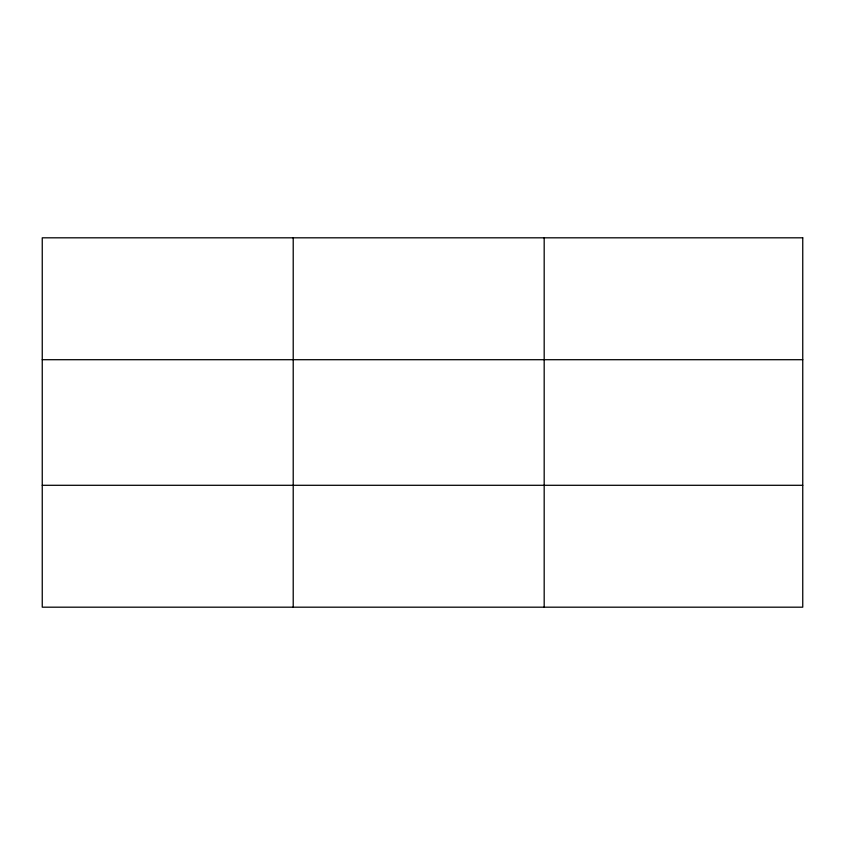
<?xml version="1.0" encoding="UTF-8"?>
<svg xmlns="http://www.w3.org/2000/svg" width="845" height="845" viewBox="0 0 845 845"><rect width="100%" height="100%" fill="white"/><g stroke="black" fill="none" stroke-linecap="round" stroke-linejoin="round"><path stroke-width="1.27" d="M293.215 607.185L293.215 237.815M544.18 607.185L544.18 237.815M42.25 359.706L802.75 359.706M42.25 485.294L802.75 485.294M802.75 237.815L802.75 607.185L42.25 607.185L42.25 237.815L802.75 237.815"/></g></svg>
